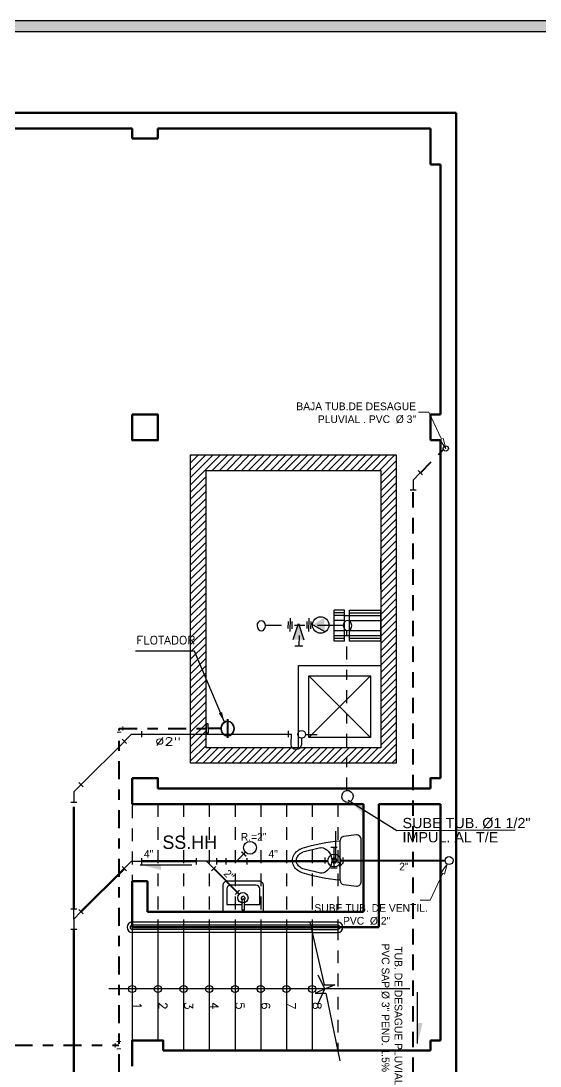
# Model space of a CAD drawing. Header units: metres. Extents: x 1996 to 3973, y 1777 to 3610.
# Drawn here: x 2051.6 to 2056.65, y 1795.23 to 1805.4 of the extents above; entities that cross this region are included whole.
import ezdxf

# ---------------------------------------------------------------- set-up
doc = ezdxf.new("R2010")
doc.units = ezdxf.units.M
for name, pattern in [('DASHDOT', [1, 0.5, -0.25, 0, -0.25]), ('DASHDOT2', [0.5, 0.25, -0.125, 0, -0.125]), ('HIDDEN', [0.375, 0.25, -0.125]), ('TRAZOS2', [0.225, 0.15, -0.075])]:
    doc.linetypes.add(name, pattern=pattern)
for name, color, linetype in [('0.1', 24, 'Continuous'), ('0.2', 2, 'Continuous'), ('0.3', 3, 'Continuous'), ('0.4', 4, 'Continuous'), ('AGUA-FRIA', 4, 'DASHDOT2'), ('AMBIENTES', 2, 'Continuous'), ('CISTERNA', 7, 'Continuous'), ('DESAGUE', 7, 'Continuous'), ('FLECHA', 1, 'Continuous'), ('muro', 5, 'Continuous'), ('MURO-BAJO', 7, 'Continuous'), ('MUROS-ALTOS', 9, 'Continuous'), ('PROY. DINTEL', 1, 'HIDDEN'), ('PUNTO DESAGUE', 4, 'Continuous'), ('PUNTOS 0.3', 3, 'Continuous'), ('PUNTOS 0.4', 4, 'Continuous'), ('SANITARIOS', 2, 'Continuous'), ('SH', 4, 'Continuous'), ('subtitulos-cori', 3, 'Continuous'), ('TEXT', 4, 'Continuous'), ('TEXTO 0.3', 3, 'Continuous'), ('TEXTO DESCRIP.', 3, 'Continuous'), ('tub de  desague', 50, 'Continuous'), ('VIVIENDA1', 7, 'Continuous')]:
    doc.layers.add(name, color=color, linetype=linetype)
for name, color, linetype, lineweight in [('ACCESORIO', 151, 'Continuous', 25), ('Accesorios', 31, 'Continuous', 20), ('Agua', 130, 'Continuous', 25), ('AGUA FRIA', 4, 'DASHDOT', 40), ('DESAGUE-1', 1, 'Continuous', 70), ('P-SANIT', 21, 'Continuous', 18), ('PLUVIAL', 30, 'TRAZOS2', 25), ('TEX-CORTE', 31, 'Continuous', 13)]:
    doc.layers.add(name, color=color, linetype=linetype, lineweight=lineweight)
doc.styles.add('A-1', font='swissel.ttf', dxfattribs={"height": 0.1})
doc.styles.add('CANGREJO80', font='romans.shx', dxfattribs={"width": 1.08, "height": 0.08})
doc.styles.add('F-80', font='arial.ttf', dxfattribs={"height": 0.1})
doc.styles.add('huber', font='comic.ttf', dxfattribs={"height": 0.13})
doc.styles.add('L-80', font='stylu.ttf', dxfattribs={"height": 0.1})
doc.styles.add('R80-50', font='ROMANS.shx', dxfattribs={"width": 1.3, "height": 0.075})
doc.dimstyles.new('NOTA', dxfattribs={"dimtxt": 0.18, "dimasz": 0.18, "dimexe": 0.08, "dimexo": 0.1, "dimgap": 0.09, "dimtad": 1, "dimtoh": 1, "dimzin": 0, "dimdsep": 46, "dimtxsty": 'L-80', "dimcen": 0.09, "dimdle": 0.1, "dimclrd": 7, "dimclrt": 4, "dimadec": 0, "dimazin": 0, "dimtfac": 1, "dimtofl": 0, "dimtmove": 0, "dimatfit": 3, "dimfxl": 1, "dimtolj": 1, "dimtzin": 0, "dimarcsym": 0})

# ---------------------------------------------------------------- blocks, each defined once
blk = doc.blocks.new('inodoro')
at = {"layer": 'subtitulos-cori'}
for p, q in [((1585.506, 993.252), (1585.506, 993.642)), ((1585.699, 993.572), (1585.868, 993.53)), ((1585.699, 993.324), (1585.868, 993.365))]:
    blk.add_line(p, q, dxfattribs=at)
for points in [[(1585.506, 993.252, -0.375116), (1585.473, 993.214), (1585.349, 993.197, -0.414214), (1585.302, 993.245), (1585.302, 993.649, -0.414214), (1585.349, 993.697), (1585.473, 993.68, -0.374475), (1585.506, 993.642)], [(1585.876, 993.328, 0.072735), (1585.919, 993.351, 0.106053), (1585.957, 993.395, 0.126698), (1585.97, 993.447, 0.126698), (1585.957, 993.5, 0.106053), (1585.919, 993.543, 0.072735), (1585.876, 993.566, 0.075527)], [(1585.868, 993.365, 0.063348), (1585.896, 993.381, 0.106053), (1585.924, 993.413, 0.126698), (1585.933, 993.447, 0.126698), (1585.924, 993.482, 0.106053), (1585.896, 993.514, 0.063348), (1585.868, 993.53, 0.032432)]]:
    blk.add_lwpolyline(points, format="xyb", dxfattribs=at)
for radius in [0.0243, 0.0144]:
    blk.add_circle((1585.563, 993.447), radius, dxfattribs=at)
for centre, radius, start, end in [((1585.364, 991.935), 1.71, 72.5571, 85.242), ((1585.72, 993.448), 0.132, 112.0061, 248.1601), ((1585.688, 993.527), 0.0465, 75.9208, 112.0061), ((1585.361, 994.971), 1.722, 274.8314, 287.4286), ((1585.688, 993.369), 0.0465, 248.1601, 283.4542)]:
    blk.add_arc(centre, radius, start, end, dxfattribs=at)
blk = doc.blocks.new('lavatorio')
at = {"layer": 'P-SANIT', "lineweight": 25}
for p, q in [((1585.563, 994.244), (1585.302, 994.244)), ((1585.527, 994.208), (1585.375, 994.208)), ((1585.375, 994.208), (1585.375, 994.058)), ((1585.563, 993.923), (1585.563, 994.171)), ((1585.6, 993.887), (1585.6, 994.208)), ((1585.32, 994.058), (1585.417, 994.058)), ((1585.32, 994.036), (1585.32, 994.058)), ((1585.32, 994.036), (1585.417, 994.036)), ((1585.32, 994.036), (1585.417, 994.036)), ((1585.375, 994.036), (1585.375, 993.887)), ((1585.302, 993.85), (1585.563, 993.85)), ((1585.375, 993.887), (1585.527, 993.887))]:
    blk.add_line(p, q, dxfattribs=at)
for centre, radius, start, end in [((1585.527, 994.171), 0.0364, 0, 90), ((1585.563, 994.208), 0.0364, 0, 90), ((1585.434, 994.048), 0.0198, 215.0613, 148.7211), ((1585.418, 994.047), 0.0111, 260.6904, 99.3096), ((1585.527, 993.923), 0.0364, 270, 0), ((1585.563, 993.887), 0.0364, 270, 0)]:
    blk.add_arc(centre, radius, start, end, dxfattribs=at)
blk = doc.blocks.new('FLECHA')
blk.add_hatch(color=256).paths.add_polyline_path([(0.1, -0.05), (0.05, -0.05), (0.05, -0.25)])
blk.add_line((0.05, -0.25), (0.05, 0.25))
blk = doc.blocks.new('Y06')
for p, q in [((0.004, -0.1), (-0.004, 0.1)), ((0, 0), (0.073, -0.068))]:
    blk.add_line(p, q)
at = {"layer": 'PUNTOS 0.4'}
for p, q in [((-0.034, 0.099), (0.026, 0.101)), ((-0.026, -0.101), (0.034, -0.099)), ((0.094, -0.046), (0.053, -0.09))]:
    blk.add_line(p, q, dxfattribs=at)
blk = doc.blocks.new('_ClosedBlank')
at = {"layer": 'TEXT', "color": 0, "lineweight": -2}
for p, q in [((-1, 0.17), (0, 0)), ((-1, 0.17), (-1, -0.17)), ((0, 0), (-1, -0.17))]:
    blk.add_line(p, q, dxfattribs=at)
blk = doc.blocks.new('li')
at = {"layer": 'TEX-CORTE', "color": 14}
blk.add_lwpolyline([(0.043, 0.09), (0.166, 0.353), (0.266, 0.353)], dxfattribs=at)
at = {"layer": 'TEX-CORTE', "color": 14, "xscale": 0.1, "yscale": 0.1, "zscale": 0.1, "rotation": 244.7908177663999}
blk.add_blockref('_ClosedBlank', (0, 0), dxfattribs=at)
blk = doc.blocks.new('C45')
for q in [(-0.073, 0.068), (0.004, -0.1)]:
    blk.add_line((0, 0), q)
at = {"layer": 'PUNTOS 0.4'}
for p, q in [((-0.094, 0.046), (-0.053, 0.09)), ((0.034, -0.099), (-0.026, -0.101))]:
    blk.add_line(p, q, dxfattribs=at)
blk = doc.blocks.new('Y0.8')
at = {"color": 4}
for p, q in [((-0.03, 0.1), (0.03, 0.1)), ((0.03, -0.1), (-0.03, -0.1)), ((0.092, -0.05), (0.05, -0.092))]:
    blk.add_line(p, q, dxfattribs=at)
at = {"color": 6}
for p, q in [((0, -0.1), (0, 0.1)), ((0, 0), (0.071, -0.071))]:
    blk.add_line(p, q, dxfattribs=at)
blk = doc.blocks.new('135')
at = {"color": 6}
for q in [(2458.463, 3486.38), (2458.533, 3486.209)]:
    blk.add_line((2458.533, 3486.309), q, dxfattribs=at)
at = {"layer": 'PUNTOS 0.4'}
for p, q in [((2458.484, 3486.401), (2458.441, 3486.359)), ((2458.503, 3486.209), (2458.563, 3486.209))]:
    blk.add_line(p, q, dxfattribs=at)

msp = doc.modelspace()

# ---------------------------------------------------------------- hatches: boundary and pattern name
h = msp.add_hatch(color=6)
h.dxf.hatch_style = 1
h.set_gradient(color1=(255, 0, 255), color2=(255, 51, 255), one_color=1, tint=0.6, name='CYLINDER')
h.paths.add_polyline_path([(2084.918, 1776.779), (2084.918, 1805.399), (2044.852, 1805.399), (2044.852, 1776.779)])
h.paths.add_polyline_path([(2084.814, 1776.888), (2084.814, 1805.294), (2044.957, 1805.294), (2044.957, 1776.888)], flags=16)
at = {"layer": '0.1', "ltscale": 0.6}
h = msp.add_hatch(dxfattribs=at)
h.set_pattern_fill('_USER', color=60, scale=0.05, angle=45, style=0, pattern_type=0)
h.set_pattern_definition([(45, (59.16942, -3.4074), (-0.0353553391, 0.0353553391), [])])
h.paths.add_polyline_path([(2053.249, 1798.175), (2055.249, 1798.175), (2055.249, 1801.175), (2053.249, 1801.175)])
h.paths.add_polyline_path([(2053.399, 1801.025), (2053.399, 1798.325), (2055.099, 1798.325), (2055.099, 1801.025)], flags=16)
at = {"layer": 'DESAGUE'}
h = msp.add_hatch(color=4, dxfattribs=at)
h.paths.add_polyline_path([(2054.286, 1799.493), (2054.312, 1799.492), (2054.35, 1799.375), (2054.248, 1799.378)])
h.paths.add_polyline_path([(2054.312, 1799.492), (2054.286, 1799.493), (2054.299, 1799.534)])
msp.add_hatch(color=4, dxfattribs=at).paths.add_polyline_path([(2054.55, 1799.59, 0.003671), (2054.549, 1799.591), (2054.437, 1799.522), (2054.553, 1799.458), (2054.553, 1799.459)])

# ---------------------------------------------------------------- linework, layer by layer
msp.add_line((2054.366, 1798.456), (2054.481, 1798.456))
at = {"color": 4}
for p, q in [((2052.205, 1797.945), (2052.162, 1797.987)), ((2052.083, 1797.795), (2052.143, 1797.795)), ((2052.083, 1796.759), (2052.143, 1796.759)), ((2052.205, 1796.708), (2052.162, 1796.75)), ((2052.083, 1796.559), (2052.143, 1796.559))]:
    msp.add_line(p, q, dxfattribs=at)
at = {"color": 2}
msp.add_line((2052.681, 1798.028), (2052.681, 1797.878), dxfattribs=at)
at = {"color": 6}
for p, q in [((2052.113, 1797.895), (2052.183, 1797.966)), ((2052.113, 1797.895), (2052.113, 1797.795)), ((2052.113, 1796.659), (2052.113, 1796.759)), ((2052.113, 1796.659), (2052.183, 1796.729)), ((2052.113, 1796.659), (2052.113, 1796.559))]:
    msp.add_line(p, q, dxfattribs=at)
at = {"layer": '0.1', "ltscale": 0.05}
for p, q in [((2054.999, 1799.025), (2054.399, 1798.425)), ((2054.399, 1799.025), (2054.999, 1798.425))]:
    msp.add_line(p, q, dxfattribs=at)
at = {"layer": '0.1'}
for p, q in [((2054.681, 1796.628), (2052.681, 1796.628)), ((2054.681, 1796.598), (2052.681, 1796.598)), ((2052.681, 1796.578), (2052.681, 1795.378)), ((2054.681, 1796.578), (2052.681, 1796.578)), ((2052.931, 1796.578), (2052.931, 1795.478)), ((2053.181, 1796.578), (2053.181, 1795.378)), ((2053.431, 1796.578), (2053.431, 1795.378)), ((2053.681, 1796.578), (2053.681, 1795.378)), ((2053.931, 1796.578), (2053.931, 1795.378)), ((2054.181, 1796.578), (2054.181, 1795.378)), ((2054.431, 1796.578), (2054.431, 1795.378)), ((2054.426, 1796.558), (2054.681, 1796.558)), ((2054.433, 1796.528), (2054.681, 1796.528)), ((2055.381, 1795.978), (2052.454, 1795.978))]:
    msp.add_line(p, q, dxfattribs=at)
at = {"layer": '0.1', "ltscale": 0.05}
for points in [[(2054.299, 1798.325), (2054.299, 1799.125), (2055.099, 1799.125), (2055.099, 1798.325)], [(2054.399, 1798.425), (2054.399, 1799.025), (2054.999, 1799.025), (2054.999, 1798.425)]]:
    msp.add_lwpolyline(points, close=True, dxfattribs=at)
at = {"layer": '0.1', "color": 214}
msp.add_lwpolyline([(2054.41, 1796.628), (2054.548, 1796.017), (2054.651, 1796.018), (2054.461, 1795.937), (2054.564, 1795.938), (2054.702, 1795.278)], dxfattribs=at)
at = {"layer": '0.1'}
for radius in [0.05, 0.02]:
    msp.add_arc((2054.681, 1796.578), radius, 270, 90, dxfattribs=at)
at = {"layer": '0.2', "ltscale": 50}
for p, q in [((2054.426, 1796.558), (2052.681, 1796.558)), ((2054.433, 1796.528), (2052.681, 1796.528))]:
    msp.add_line(p, q, dxfattribs=at)
for radius in [0.05, 0.02]:
    msp.add_arc((2052.681, 1796.578), radius, 90, 270, dxfattribs=at)
at = {"layer": '0.3'}
msp.add_lwpolyline([(2054.328, 1798.419), (2054.327, 1798.356, -1), (2054.227, 1798.358), (2054.229, 1798.458)], format="xyb", dxfattribs=at)
for centre, radius in [((2054.329, 1798.456), 0.0375), ((2052.681, 1795.978), 0.035), ((2052.931, 1795.978), 0.035), ((2053.181, 1795.978), 0.035), ((2053.431, 1795.978), 0.035), ((2053.681, 1795.978), 0.035), ((2053.931, 1795.978), 0.035), ((2054.181, 1795.978), 0.035), ((2054.431, 1795.978), 0.035)]:
    msp.add_circle(centre, radius, dxfattribs=at)
at = {"layer": '0.4'}
msp.add_lwpolyline([(2054.49, 1795.836), (2054.556, 1795.978), (2054.49, 1796.114)], dxfattribs=at)
at = {"layer": 'ACCESORIO'}
msp.add_circle((2055.732, 1801.238), 0.025, dxfattribs=at)
at = {"layer": 'Accesorios'}
for p, q in [((2052.59, 1798.492), (2052.59, 1798.532)), ((2052.59, 1798.532), (2052.59, 1798.492)), ((2052.575, 1798.476), (2052.535, 1798.476)), ((2052.514, 1795.41), (2052.514, 1795.45)), ((2052.531, 1795.466), (2052.571, 1795.466)), ((2052.531, 1795.394), (2052.571, 1795.394))]:
    msp.add_line(p, q, dxfattribs=at)
at = {"layer": 'Agua', "color": 4}
for p, q in [((2054.304, 1799.419), (2054.302, 1799.314)), ((2054.817, 1799.465), (2054.722, 1799.464))]:
    msp.add_line(p, q, dxfattribs=at)
at = {"layer": 'AGUA FRIA', "ltscale": 0.35}
for p, q in [((2052.555, 1798.512), (2053.399, 1798.512)), ((2050.588, 1795.432), (2052.551, 1795.432))]:
    msp.add_line(p, q, dxfattribs=at)
msp.add_lwpolyline([(2052.555, 1787.569), (2052.555, 1798.512)], dxfattribs=at)
at = {"layer": 'AGUA-FRIA', "linetype": 'Continuous', "ltscale": 0.9}
for p, q in [((2055.095, 1800.169), (2055.095, 1799.869)), ((2054.645, 1799.364), (2054.645, 1799.664)), ((2054.745, 1799.664), (2054.645, 1799.664)), ((2054.745, 1799.364), (2054.745, 1799.664)), ((2054.745, 1799.614), (2054.795, 1799.614)), ((2054.795, 1799.364), (2054.795, 1799.664)), ((2054.795, 1799.664), (2055.095, 1799.664)), ((2055.095, 1799.664), (2055.095, 1799.364)), ((2054.795, 1799.414), (2054.745, 1799.414)), ((2054.745, 1799.364), (2054.645, 1799.364)), ((2055.095, 1799.364), (2054.795, 1799.364))]:
    msp.add_line(p, q, dxfattribs=at)
at = {"layer": 'AGUA-FRIA'}
msp.add_line((2054.734, 1799.514), (2053.977, 1799.514), dxfattribs=at)
at = {"layer": 'AGUA-FRIA', "ltscale": 0.5}
msp.add_line((2054.768, 1797.91), (2054.768, 1799.467), dxfattribs=at)
at = {"layer": 'CISTERNA'}
for p, q in [((2054.197, 1799.555), (2054.196, 1799.486)), ((2054.217, 1799.586), (2054.215, 1799.456)), ((2054.235, 1799.554), (2054.234, 1799.484)), ((2054.379, 1799.555), (2054.378, 1799.486)), ((2054.398, 1799.586), (2054.397, 1799.456)), ((2054.417, 1799.554), (2054.416, 1799.484))]:
    msp.add_line(p, q, dxfattribs=at)
at = {"layer": 'DESAGUE', "color": 4}
for p, q in [((2054.248, 1799.378), (2054.299, 1799.534)), ((2054.299, 1799.534), (2054.35, 1799.375)), ((2054.437, 1799.522), (2054.553, 1799.458)), ((2054.341, 1799.314), (2054.263, 1799.314))]:
    msp.add_line(p, q, dxfattribs=at)
msp.add_circle((2054.514, 1799.52), 0.0804, dxfattribs=at)
at = {"layer": 'DESAGUE', "color": 4, "extrusion": (0, 0, -1)}
for centre in [(2053.936, 1799.512), (2054.775, 1799.515)]:
    msp.add_ellipse(centre, major_axis=(-0.0016, 0.0492), ratio=0.832531, dxfattribs=at)
at = {"layer": 'DESAGUE', "color": 2}
msp.add_ellipse((2054.775, 1797.852), major_axis=(-0.0072, 0.0578), ratio=0.946116, start_param=-1.570796, end_param=4.712389, dxfattribs=at)
at = {"layer": 'DESAGUE-1'}
for p, q in [((2052.113, 1796.759), (2052.113, 1797.75)), ((2053.303, 1797.221), (2052.775, 1797.221)), ((2054.585, 1797.221), (2053.503, 1797.221)), ((2052.183, 1796.729), (2052.605, 1797.15)), ((2052.113, 1796.559), (2052.113, 1791.724))]:
    msp.add_line(p, q, dxfattribs=at)
at = {"layer": 'muro', "lineweight": 60}
for p, q in [((2046.831, 1804.503), (2055.831, 1804.503)), ((2055.831, 1804.503), (2055.831, 1802.703)), ((2051.481, 1804.353), (2052.681, 1804.353)), ((2052.681, 1804.253), (2052.681, 1804.353)), ((2052.931, 1804.353), (2055.581, 1804.353)), ((2052.931, 1804.353), (2052.931, 1804.253)), ((2055.581, 1804.003), (2055.581, 1804.353)), ((2052.931, 1804.253), (2052.681, 1804.253)), ((2055.681, 1804.003), (2055.581, 1804.003)), ((2055.681, 1804.003), (2055.681, 1802.703)), ((2055.681, 1802.703), (2055.681, 1801.568)), ((2055.831, 1802.703), (2055.831, 1786.503)), ((2055.581, 1801.568), (2055.681, 1801.568)), ((2055.581, 1801.318), (2055.581, 1801.568)), ((2055.681, 1801.318), (2055.581, 1801.318)), ((2055.681, 1801.318), (2055.681, 1800.553)), ((2055.681, 1800.553), (2055.681, 1801.153)), ((2055.681, 1800.553), (2055.681, 1798.028)), ((2052.681, 1798.028), (2052.931, 1798.028)), ((2052.681, 1797.778), (2052.681, 1798.028)), ((2052.931, 1798.028), (2052.931, 1797.928)), ((2055.581, 1798.028), (2055.681, 1798.028)), ((2055.581, 1797.928), (2055.581, 1798.028)), ((2052.931, 1797.928), (2055.581, 1797.928)), ((2052.931, 1797.778), (2052.681, 1797.778)), ((2052.831, 1797.778), (2054.931, 1797.778)), ((2054.931, 1796.728), (2054.931, 1797.778)), ((2055.081, 1797.778), (2055.681, 1797.778)), ((2055.081, 1796.578), (2055.081, 1797.778)), ((2055.681, 1797.778), (2055.681, 1795.478)), ((2052.681, 1796.578), (2052.681, 1797.028)), ((2052.831, 1797.028), (2052.681, 1797.028)), ((2052.831, 1796.728), (2052.831, 1797.028)), ((2052.831, 1796.728), (2054.931, 1796.728)), ((2052.681, 1796.578), (2055.081, 1796.578)), ((2055.581, 1795.478), (2055.681, 1795.478)), ((2055.581, 1795.378), (2055.581, 1795.478)), ((2052.981, 1795.378), (2054.14, 1795.378)), ((2054.14, 1795.378), (2055.581, 1795.378))]:
    msp.add_line(p, q, dxfattribs=at)
msp.add_lwpolyline([(2052.681, 1801.568), (2052.931, 1801.568), (2052.931, 1801.318), (2052.681, 1801.318)], close=True, dxfattribs=at)
for points in [[(2055.831, 1800.553), (2055.831, 1800.303)], [(2052.681, 1797.778), (2052.681, 1798.028)], [(2052.681, 1798.028), (2052.931, 1798.028), (2052.931, 1797.928)], [(2055.581, 1797.928), (2055.581, 1798.028), (2055.681, 1798.028)], [(2055.831, 1798.028), (2055.831, 1797.778)], [(2052.931, 1797.778), (2052.931, 1797.778), (2052.681, 1797.778)], [(2055.681, 1797.778), (2055.581, 1797.778)], [(2052.681, 1795.228), (2052.681, 1795.478), (2052.981, 1795.478), (2052.981, 1795.378)]]:
    msp.add_lwpolyline(points, dxfattribs=at)
at = {"layer": 'MURO-BAJO', "linetype": 'Continuous', "ltscale": 0.2}
for p, q in [((2054.745, 1799.639), (2054.645, 1799.639)), ((2054.745, 1799.614), (2054.645, 1799.614)), ((2054.795, 1799.639), (2055.095, 1799.639)), ((2054.795, 1799.614), (2055.095, 1799.614)), ((2054.745, 1799.564), (2054.645, 1799.564)), ((2054.795, 1799.564), (2055.095, 1799.564)), ((2054.745, 1799.464), (2054.645, 1799.464)), ((2054.745, 1799.414), (2054.645, 1799.414)), ((2055.095, 1799.464), (2054.795, 1799.464)), ((2055.095, 1799.414), (2054.795, 1799.414)), ((2054.745, 1799.389), (2054.645, 1799.389)), ((2055.095, 1799.389), (2054.795, 1799.389))]:
    msp.add_line(p, q, dxfattribs=at)
at = {"layer": 'MURO-BAJO', "color": 0}
msp.add_line((2053.399, 1798.559), (2053.399, 1798.466), dxfattribs=at)
at = {"layer": 'P-SANIT', "lineweight": 25}
msp.add_line((2053.958, 1796.728), (2053.564, 1796.728), dxfattribs=at)
at = {"layer": 'PLUVIAL', "linetype": 'TRAZOS2', "lineweight": 40}
for p, q in [((2055.484, 1801.002), (2055.708, 1801.229)), ((2055.413, 1787.412), (2055.413, 1800.831))]:
    msp.add_line(p, q, dxfattribs=at)
at = {"layer": 'PROY. DINTEL', "color": 75, "ltscale": 0.5}
for p, q in [((2052.681, 1797.765), (2052.681, 1796.565)), ((2052.931, 1797.778), (2052.931, 1796.578)), ((2053.181, 1797.778), (2053.181, 1796.578)), ((2053.431, 1797.778), (2053.431, 1796.578)), ((2053.681, 1797.778), (2053.681, 1796.578)), ((2053.931, 1797.778), (2053.931, 1796.578)), ((2054.181, 1797.778), (2054.181, 1796.578)), ((2054.431, 1797.778), (2054.431, 1796.578)), ((2054.681, 1797.778), (2054.681, 1796.578))]:
    msp.add_line(p, q, dxfattribs=at)
at = {"layer": 'PROY. DINTEL', "ltscale": 0.5}
msp.add_line((2054.681, 1796.578), (2054.681, 1795.378), dxfattribs=at)
at = {"layer": 'PUNTO DESAGUE'}
msp.add_line((2054.201, 1798.43), (2054.202, 1798.49), dxfattribs=at)
at = {"layer": 'PUNTOS 0.3', "color": 114}
for p, q in [((2054.559, 1797.198), (2054.559, 1797.258)), ((2054.734, 1797.198), (2054.734, 1797.258))]:
    msp.add_line(p, q, dxfattribs=at)
for centre, radius in [((2053.827, 1797.352), 0.0625), ((2054.647, 1797.228), 0.0625), ((2053.758, 1796.866), 0.05)]:
    msp.add_circle(centre, radius, dxfattribs=at)
at = {"layer": 'PUNTOS 0.3', "color": 6, "lineweight": 30}
msp.add_circle((2055.763, 1797.228), 0.0393, dxfattribs=at)
at = {"layer": 'PUNTOS 0.4'}
for p, q in [((2053.744, 1797.312), (2053.787, 1797.269)), ((2053.684, 1796.898), (2053.726, 1796.941))]:
    msp.add_line(p, q, dxfattribs=at)
at = {"layer": 'SANITARIOS'}
for p, q in [((2053.606, 1798.605), (2053.606, 1798.423)), ((2053.611, 1798.605), (2053.611, 1798.423)), ((2053.419, 1798.559), (2053.399, 1798.559)), ((2053.419, 1798.512), (2053.419, 1798.559)), ((2053.545, 1798.516), (2053.419, 1798.516)), ((2053.419, 1798.512), (2053.419, 1798.466)), ((2053.545, 1798.508), (2053.419, 1798.509)), ((2053.419, 1798.466), (2053.398, 1798.466))]:
    msp.add_line(p, q, dxfattribs=at)
for major_axis in [(0.0002, 0.0767), (-0.0001, -0.0716)]:
    msp.add_ellipse((2053.609, 1798.512), major_axis=major_axis, ratio=0.832531, dxfattribs=at)
at = {"layer": 'SH'}
for points in [[(2055.249, 1801.175), (2055.249, 1798.175), (2053.249, 1798.175), (2053.249, 1801.175)], [(2055.099, 1801.025), (2055.099, 1798.325), (2053.399, 1798.325), (2053.399, 1801.025)]]:
    msp.add_lwpolyline(points, close=True, dxfattribs=at)
at = {"layer": 'tub de  desague', "color": 2}
for p, q in [((2052.775, 1798.458), (2054.229, 1798.458)), ((2052.183, 1797.966), (2052.605, 1798.387)), ((2054.66, 1797.25), (2054.66, 1797.514)), ((2053.765, 1797.291), (2053.783, 1797.308))]:
    msp.add_line(p, q, dxfattribs=at)
at = {"layer": 'tub de  desague', "color": 2, "lineweight": 40}
for p, q in [((2054.709, 1797.228), (2055.724, 1797.229)), ((2053.474, 1797.15), (2053.723, 1796.902))]:
    msp.add_line(p, q, dxfattribs=at)
at = {"layer": 'VIVIENDA1', "color": 6, "linetype": 'ByBlock', "lineweight": 30}
for points in [[(2084.918, 1776.779), (2084.918, 1805.399), (2044.852, 1805.399), (2044.852, 1776.779)], [(2084.814, 1776.888), (2084.814, 1805.294), (2044.957, 1805.294), (2044.957, 1776.888)]]:
    msp.add_lwpolyline(points, close=True, dxfattribs=at)

# ---------------------------------------------------------------- block references
at = {"xscale": -1}
for name, p in [('li', (2055.732, 1801.238)), ('135', (4513.946, -1685.378))]:
    msp.add_blockref(name, p, dxfattribs=at)
at = {"xscale": -1, "rotation": 317.2280625290649}
for p in [(2052.675, 1798.458), (2052.675, 1797.221)]:
    msp.add_blockref('C45', p, dxfattribs=at)
at = {"rotation": 357.7719374709251}
msp.add_blockref('Y06', (2054.644, 1797.257), dxfattribs=at)
at = {"xscale": 0.9947260371741975, "yscale": 0.9947260371741975, "zscale": 0.9947260371741975, "rotation": 180}
msp.add_blockref('li', (2055.745, 1797.193), dxfattribs=at)
at = {"layer": 'ACCESORIO', "rotation": 270}
msp.add_blockref('FLECHA', (2053.01, 1797.236), dxfattribs=at)
at = {"layer": 'ACCESORIO'}
msp.add_blockref('FLECHA', (2055.405, 1795.696), dxfattribs=at)
at = {"layer": 'P-SANIT', "lineweight": 25, "xscale": -1}
msp.add_blockref('inodoro', (3640.21, 803.781), dxfattribs=at)
at = {"layer": 'P-SANIT', "lineweight": 25, "rotation": 90}
msp.add_blockref('lavatorio', (3047.808, 211.426), dxfattribs=at)
at = {"layer": 'PUNTOS 0.3', "rotation": 89.99999999999997}
msp.add_blockref('Y0.8', (2053.696, 1797.221), dxfattribs=at)
at = {"layer": 'PUNTOS 0.3', "xscale": -1, "rotation": 90.00000000000007}
msp.add_blockref('Y0.8', (2053.403, 1797.221), dxfattribs=at)

# ---------------------------------------------------------------- texts
at = {"insert": (2052.975, 1797.471), "char_height": 0.13, "attachment_point": 1, "style": 'huber'}
msp.add_mtext('{\\C230;SS.HH}', dxfattribs=at)
at = {"layer": 'AMBIENTES', "style": 'F-80'}
msp.add_text('SUBE TUB. %%C1 1/2"', height=0.1, dxfattribs=at).set_placement((2055.31, 1797.543))
at = {"layer": 'AMBIENTES', "color": 4, "style": 'F-80'}
msp.add_text('IMPUL. AL T/E', height=0.1, dxfattribs=at).set_placement((2055.31, 1797.405))
at = {"layer": 'TEX-CORTE', "char_height": 0.075, "width": 1.84478, "style": 'A-1'}
for s, insert, attachment_point in [('\\A1;{\\fShonar Bangla|b0|i0|c0|p34;\\C82;BAJA TUB.DE DESAGUE\\P PLUVIAL . PVC  %%C 3"}', (2055.442, 1801.584), 6), ('\\A1;{\\fShonar Bangla|b0|i0|c0|p34;\\C82;R.=2"}', (2053.737, 1797.458), 4), ('\\A1;{\\fShonar Bangla|b0|i0|c0|p34;\\C82;4"}', (2052.795, 1797.292), 4), ('\\A1;{\\fShonar Bangla|b0|i0|c0|p34;\\C82;4"}', (2054.006, 1797.292), 4), ('\\A1;{\\fShonar Bangla|b0|i0|c0|p34;\\C82;2"}', (2055.278, 1797.169), 4), ('\\A1;{\\fShonar Bangla|b0|i0|c0|p34;\\C82;\\P SUBE TUB. DE VENTIL.\\P           PVC  %%C 2"}', (2054.425, 1796.765), 4)]:
    msp.add_mtext(s, dxfattribs=dict(at, insert=insert, attachment_point=attachment_point))
at = {"layer": 'TEX-CORTE', "insert": (2053.592, 1797.121), "char_height": 0.075, "width": 1.84478, "attachment_point": 4, "rotation": 313.3204, "style": 'A-1'}
msp.add_mtext('\\A1;{\\fShonar Bangla|b0|i0|c0|p34;\\C82;2"}', dxfattribs=at)
at = {"layer": 'TEX-CORTE', "insert": (2055.269, 1796.421), "char_height": 0.075, "attachment_point": 4, "rotation": 270, "style": 'A-1'}
msp.add_mtext('\\A1;{\\fShonar Bangla|b0|i0|c0|p34;\\C1;\\P\\C142; TUB. DE DESAGUE PLUVIAL \\PPVC SAP %%C 3" PEND. 1.5%}', dxfattribs=at)
at = {"layer": 'TEXTO 0.3', "ltscale": 0.2, "char_height": 0.08, "attachment_point": 5, "rotation": 270, "style": 'CANGREJO80'}
for s, insert in [('1', (2052.73, 1795.815)), ('2', (2052.98, 1795.815)), ('3', (2053.23, 1795.815)), ('4', (2053.48, 1795.815)), ('5', (2053.73, 1795.815)), ('6', (2053.98, 1795.815)), ('7', (2054.23, 1795.815)), ('8', (2054.48, 1795.815))]:
    msp.add_mtext(s, dxfattribs=dict(at, insert=insert))
at = {"layer": 'TEXTO DESCRIP.', "linetype": 'Continuous', "ltscale": 0.2, "insert": (2053.008, 1799.372), "char_height": 0.08, "attachment_point": 5, "style": 'CANGREJO80'}
msp.add_mtext('FLOTADOR', dxfattribs=at)
at = {"layer": 'TEXTO DESCRIP.', "insert": (2052.994, 1798.386), "char_height": 0.08, "attachment_point": 5, "style": 'R80-50'}
msp.add_mtext(' %%C2"', dxfattribs=at)

# ---------------------------------------------------------------- leaders
at = {"layer": 'FLECHA'}
msp.add_leader([(2053.578, 1798.574), (2053.288, 1799.266), (2052.712, 1799.267)], dimstyle='NOTA', override={"dimasz": 0.1, "dimclrd": 256}, dxfattribs=at)
at = {"layer": 'MUROS-ALTOS', "color": 7}
msp.add_leader([(2054.781, 1797.814), (2055.254, 1797.521), (2056.405, 1797.526)], dimstyle='NOTA', dxfattribs=at)

doc.saveas('drawing.dxf')
